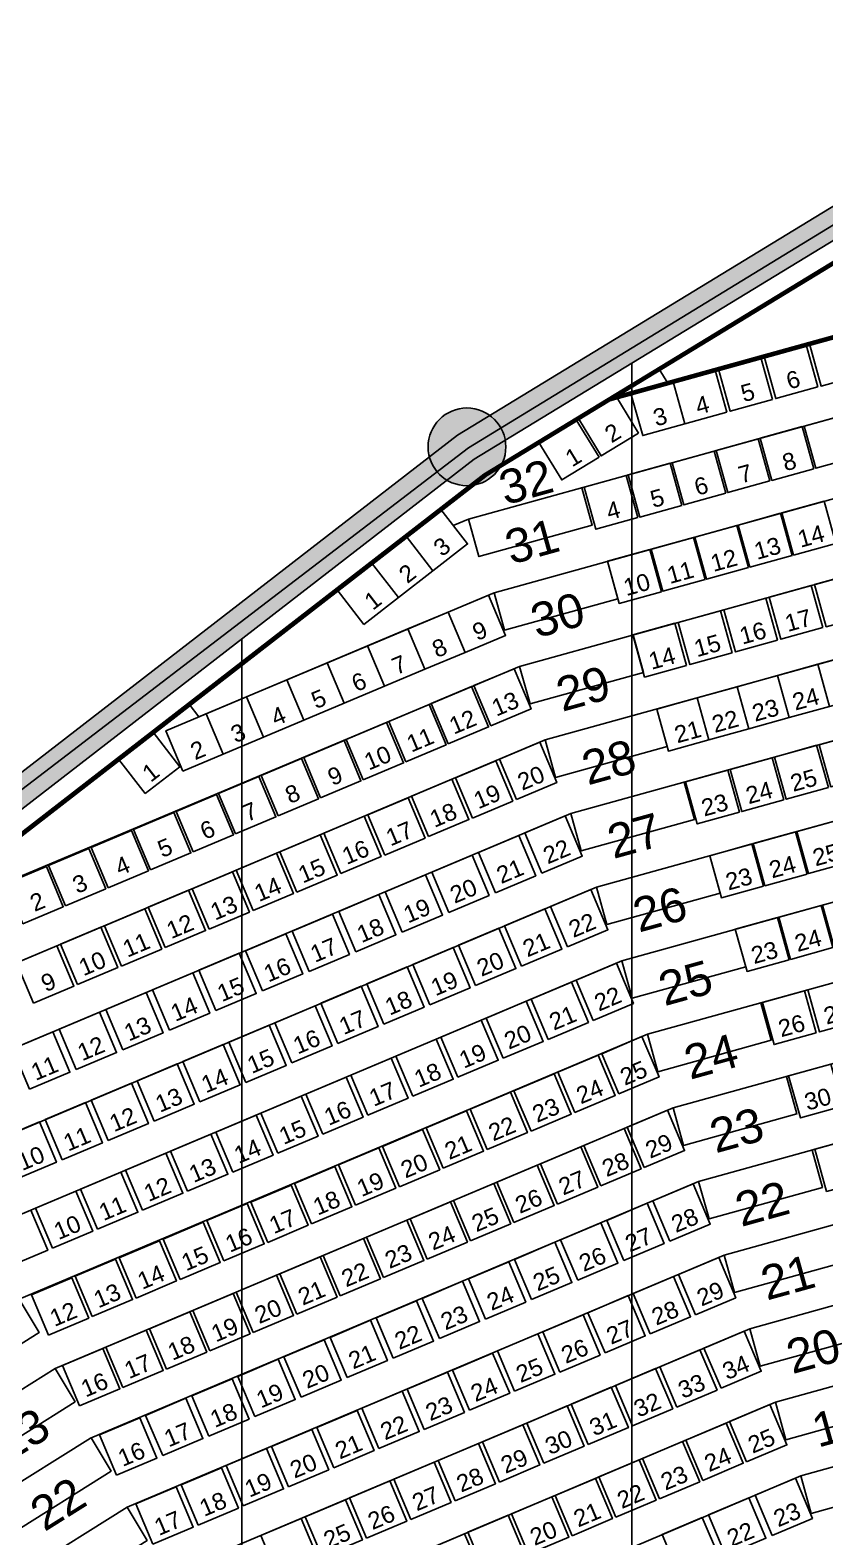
# Model space of a CAD drawing. Header units: millimetres. Extents: x -76108 to 202332, y 27411 to 140378.
# Drawn here: x 82449 to 90624, y 116205 to 131708 of the extents above; entities that cross this region are included whole.
import ezdxf
from ezdxf.enums import TextEntityAlignment as Align

# ---------------------------------------------------------------- set-up
doc = ezdxf.new("R2010")
doc.units = ezdxf.units.MM
doc.header["$LTSCALE"] = 100
for name, color, linetype in [('_insida yttervägg arena', 6, 'CONTINUOUS'), ('A-3312-EA-', 7, 'CONTINUOUS'), ('A-3312-FYLL', 7, 'CONTINUOUS'), ('A-3320-EA-', 3, 'CONTINUOUS'), ('A-3320-FYLL', 3, 'CONTINUOUS'), ('C-RADER', 252, 'CONTINUOUS'), ('C-RADNUMMER', 4, 'CONTINUOUS'), ('C-STOLAR', 1, 'CONTINUOUS'), ('C-STOLNUMMER', 7, 'CONTINUOUS'), ('C-TRAPPA', 254, 'CONTINUOUS'), ('G-STOLAR_TELE_2', 3, 'CONTINUOUS'), ('LINOR_HÄNG', 40, 'CONTINUOUS')]:
    doc.layers.add(name, color=color, linetype=linetype)
doc.layers.add('SEKTIONER', color=4, linetype='CONTINUOUS', lineweight=70)
doc.styles.add('ARIAL', font='arial.ttf')

# ---------------------------------------------------------------- blocks, each defined once
blk = doc.blocks.new('*U31')
at = {"layer": 'G-STOLAR_TELE_2'}
blk.add_circle((0, 0), 400, dxfattribs=at)

msp = doc.modelspace()

# ---------------------------------------------------------------- hatches: boundary and pattern name
at = {"layer": 'A-3312-FYLL'}
msp.add_hatch(color=256, dxfattribs=at).paths.add_polyline_path([(122475.6, 138108.9), (118752.6, 138108.9), (115029.6, 138108.9), (107672.7, 136974.1), (100547, 134829), (93531.7, 131615.3), (86845.2, 127542.4), (80332, 122511.2), (76121.3, 118536.8), (76355.9, 118345.7), (80475.7, 122234.3), (87014.8, 127294.4), (93672.7, 131349.9), (100653.2, 134547.7), (107739.1, 136680.8), (107924.6, 136709.4), (115052.6, 137808.9), (118752.6, 137808.9), (122452.6, 137808.9), (129766.1, 136680.8), (136852, 134547.7), (143832.5, 131349.9), (150490.4, 127294.4), (157029.5, 122234.3), (161149.3, 118345.7), (161383.9, 118536.8), (157173.2, 122511.2), (150660, 127542.4), (143973.5, 131615.3), (136958.2, 134829), (129832.5, 136974.1)])
at = {"layer": 'A-3320-FYLL'}
msp.add_hatch(color=256, dxfattribs=at).paths.add_polyline_path([(87342, 127420.3, 1), (86542, 127420.3, 1)])

# ---------------------------------------------------------------- linework, layer by layer
at = {"layer": '_insida yttervägg arena', "color": 9}
msp.add_lwpolyline([(74557, 113491), (77541.2, 117380.2), (76272.7, 118453.5), (80813.5, 122711.6), (86959.7, 127411.5), (93832, 131612.2), (100713.1, 134688.2), (107535.6, 136865.9), (114968.5, 137946.5), (122659.7, 137967.8), (130049.6, 136760.8), (136914.6, 134715.8), (144135, 131340.6), (150884.1, 127310.9)], dxfattribs=at)
at = {"layer": 'A-3312-EA-'}
for p, q in [((86844.5, 127541.9), (93531.7, 131615.3)), ((93672.7, 131349.9), (87014.8, 127294.4)), ((80280.5, 122462.6), (86844.5, 127541.9)), ((87014.8, 127294.4), (80475.7, 122234.3))]:
    msp.add_line(p, q, dxfattribs=at)
at = {"layer": 'C-RADER'}
for p, q in [((93766.7, 131173), (87127.9, 127129.1)), ((89008.9, 128075.5), (93728.6, 129384.9)), ((86958.3, 126676.4), (93901.8, 128602.8)), ((87221.4, 125919.1), (94075.1, 127820.6)), ((87127.9, 127129.1), (83849.7, 124589.4)), ((87484.4, 125161.9), (94248.3, 127038.5)), ((86801.6, 126610.5), (86958.3, 126676.4)), ((87747.5, 124404.7), (94421.5, 126256.3)), ((84184.8, 124642.3), (87221.4, 125919.1)), ((88010.5, 123647.4), (94594.8, 125474.2)), ((81742.2, 122747.4), (87484.4, 125161.9)), ((80571.6, 122049.8), (84085.6, 124772.2)), ((84184.8, 124642.3), (84085.6, 124772.2)), ((88273.6, 122890.2), (94768, 124692)), ((80857.6, 121499), (87747.5, 124404.7)), ((88536.6, 122133), (94941.3, 123909.9)), ((81227.5, 120786.7), (88010.5, 123647.4)), ((88799.7, 121375.7), (95114.5, 123127.7)), ((81597.5, 120074.4), (88273.6, 122890.2)), ((89062.7, 120618.5), (95287.8, 122345.6)), ((81967.4, 119362.1), (88536.6, 122133)), ((89325.7, 119861.2), (95461, 121563.4)), ((82337.3, 118649.8), (88799.7, 121375.7)), ((89588.8, 119104), (95634.3, 120781.3)), ((82707.2, 117937.6), (89062.7, 120618.5)), ((89851.8, 118346.8), (95807.5, 119999.1)), ((83071.4, 117221.7), (89325.7, 119861.2)), ((83448.1, 116510.7), (89588.8, 119104)), ((90114.9, 117589.5), (95980.7, 119217)), ((83818.7, 115797.1), (89851.8, 118346.8)), ((90377.9, 116832.3), (96154, 118434.8)), ((76478.1, 114036.2), (82707.2, 117937.6)), ((84189.3, 115083.5), (90114.9, 117589.5)), ((76971.9, 113401.5), (83071.4, 117221.7)), ((84559.9, 114369.9), (90377.9, 116832.3)), ((77465.6, 112766.9), (83448.1, 116510.7))]:
    msp.add_line(p, q, dxfattribs=at)
at = {"layer": 'C-RADNUMMER'}
msp.add_line((89008.9, 128075.5), (88920.4, 128220.9), dxfattribs=at)
at = {"layer": 'C-STOLAR'}
for points in [[(91019.4, 128166.3), (90585.8, 128046), (90465.5, 128479.6), (90899.1, 128599.9)], [(90552.1, 128036.7), (90118.4, 127916.4), (89998.1, 128350), (90431.7, 128470.3)], [(90084.7, 127907), (89651.1, 127786.7), (89530.8, 128220.3), (89964.4, 128340.6)], [(89183.7, 127657), (88750.1, 127536.7), (88629.8, 127970.3), (89063.4, 128090.6)], [(89617.4, 127777.3), (89183.7, 127657), (89063.4, 128090.6), (89497.1, 128211)], [(88706.8, 127562), (88322.5, 127327.8), (88088.4, 127712.1), (88472.7, 127946.3)], [(90965.2, 127321.1), (90531.6, 127200.8), (90411.3, 127634.4), (90844.9, 127754.7)], [(88301.1, 127314.8), (87916.8, 127080.6), (87682.7, 127464.9), (88067, 127699.1)], [(90512.3, 127195.4), (90078.7, 127075.1), (89958.4, 127508.7), (90392, 127629)], [(90059.4, 127069.8), (89625.8, 126949.5), (89505.5, 127383.1), (89939.1, 127503.4)], [(89606.6, 126944.1), (89172.9, 126823.8), (89052.6, 127257.4), (89486.3, 127377.7)], [(89153.7, 126818.5), (88720, 126698.2), (88599.7, 127131.8), (89033.4, 127252.1)], [(88700.8, 126692.8), (88267.2, 126572.5), (88146.8, 127006.1), (88580.5, 127126.4)], [(90735.7, 126427.2), (90302.1, 126306.9), (90181.8, 126740.5), (90615.4, 126860.8)], [(86592.8, 126145.3), (86948.5, 126420.9), (86672.9, 126776.6), (86317.2, 126501)], [(90287.6, 126302.9), (89854, 126182.5), (89733.7, 126616.2), (90167.3, 126736.5)], [(89839.5, 126178.5), (89405.9, 126058.2), (89285.6, 126491.9), (89719.2, 126612.2)], [(86237, 125869.7), (86592.8, 126145.3), (86317.2, 126501), (85961.4, 126225.4)], [(88943.4, 125929.9), (88509.8, 125809.6), (88389.5, 126243.2), (88823.1, 126363.5)], [(89391.5, 126054.2), (88957.8, 125933.9), (88837.5, 126367.5), (89271.2, 126487.8)], [(85881.3, 125594.1), (86237, 125869.7), (85961.4, 126225.4), (85605.7, 125949.8)], [(91071.8, 125690.2), (90638.2, 125569.9), (90517.9, 126003.5), (90951.5, 126123.8)], [(86924.3, 125306), (87339.1, 125480.4), (87164.7, 125895.2), (86749.9, 125720.8)], [(90604.4, 125560.5), (90170.8, 125440.2), (90050.5, 125873.8), (90484.1, 125994.2)], [(89669.7, 125301.2), (89236.1, 125180.9), (89115.8, 125614.5), (89549.4, 125734.8)], [(90137.1, 125430.9), (89703.5, 125310.6), (89583.2, 125744.2), (90016.8, 125864.5)], [(86509.5, 125131.6), (86924.3, 125306), (86749.9, 125720.8), (86335.1, 125546.4)], [(89202.4, 125171.5), (88768.8, 125051.2), (88648.5, 125484.9), (89082.1, 125605.2)], [(86094.6, 124957.2), (86509.5, 125131.6), (86335.1, 125546.4), (85920.2, 125372)], [(85679.8, 124782.7), (86094.6, 124957.2), (85920.2, 125372), (85505.4, 125197.6)], [(91086.6, 124864.1), (90672.3, 124749.1), (90552, 125182.8), (90966.3, 125297.7)], [(85265, 124608.3), (85679.8, 124782.7), (85505.4, 125197.6), (85090.6, 125023.2)], [(87187.3, 124548.7), (87602.2, 124723.2), (87427.8, 125138), (87012.9, 124963.6)], [(90672.3, 124749.1), (90257.9, 124634.2), (90137.6, 125067.8), (90552, 125182.8)], [(84850.2, 124433.9), (85265, 124608.3), (85090.6, 125023.2), (84675.8, 124848.7)], [(90257.9, 124634.2), (89843.6, 124519.2), (89723.3, 124952.8), (90137.6, 125067.8)], [(84435.3, 124259.5), (84850.2, 124433.9), (84675.8, 124848.7), (84260.9, 124674.3)], [(86749.9, 124363.7), (87164.7, 124538.1), (86990.3, 124953), (86575.4, 124778.5)], [(89429.2, 124404.3), (89014.9, 124289.3), (88894.6, 124722.9), (89308.9, 124837.9)], [(89843.6, 124519.2), (89429.2, 124404.3), (89308.9, 124837.9), (89723.3, 124952.8)], [(84020.5, 124085.1), (84435.3, 124259.5), (84260.9, 124674.3), (83846.1, 124499.9)], [(86312.4, 124178.7), (86727.2, 124353.1), (86552.8, 124767.9), (86138, 124593.5)], [(85874.9, 123993.7), (86289.7, 124168.1), (86115.3, 124582.9), (85700.5, 124408.5)], [(83632.9, 123852.2), (83988.6, 124127.8), (83713, 124483.5), (83357.3, 124207.9)], [(85437.4, 123808.6), (85852.2, 123983), (85677.8, 124397.9), (85263, 124223.5)], [(87451, 123791.2), (87865.7, 123966.1), (87690.8, 124380.7), (87276.2, 124205.9)], [(90660.1, 123915.5), (90226.5, 123795.2), (90106.2, 124228.9), (90539.8, 124349.2)], [(91117.8, 124042.5), (90684.2, 123922.2), (90563.9, 124355.8), (90997.5, 124476.1)], [(84999.9, 123623.6), (85414.8, 123798), (85240.3, 124212.8), (84825.5, 124038.4)], [(86999.5, 123600.8), (87414.2, 123775.7), (87239.3, 124190.3), (86824.7, 124015.5)], [(90202.4, 123788.6), (89768.8, 123668.2), (89648.5, 124101.9), (90082.1, 124222.2)], [(89744.7, 123661.6), (89311.1, 123541.3), (89190.8, 123974.9), (89624.4, 124095.2)], [(84562.4, 123438.6), (84977.3, 123613), (84802.9, 124027.8), (84388, 123853.4)], [(86548, 123410.4), (86962.7, 123585.3), (86787.8, 123999.9), (86373.2, 123825.1)], [(84125, 123253.5), (84539.8, 123428), (84365.4, 123842.8), (83950.6, 123668.4)], [(86096.5, 123220), (86511.2, 123394.9), (86336.3, 123809.5), (85921.7, 123634.7)], [(83687.5, 123068.5), (84102.3, 123242.9), (83927.9, 123657.8), (83513.1, 123483.3)], [(85645.1, 123029.6), (86059.7, 123204.5), (85884.8, 123619.1), (85470.2, 123444.2)], [(87714.1, 123034), (88128.7, 123208.9), (87953.8, 123623.5), (87539.2, 123448.6)], [(90890, 123149.1), (90456.4, 123028.8), (90336.1, 123462.4), (90769.7, 123582.7)], [(83250, 122883.5), (83664.8, 123057.9), (83490.4, 123472.7), (83075.6, 123298.3)], [(85193.6, 122839.2), (85608.2, 123014.1), (85433.3, 123428.7), (85018.7, 123253.8)], [(87235, 122831.9), (87649.6, 123006.8), (87474.7, 123421.4), (87060.1, 123246.6)], [(90441.9, 123024.8), (90008.3, 122904.5), (89888, 123338.1), (90321.6, 123458.4)], [(82812.5, 122698.5), (83227.4, 122872.9), (83052.9, 123287.7), (82638.1, 123113.3)], [(89993.9, 122900.5), (89560.2, 122780.2), (89439.9, 123213.8), (89873.5, 123334.1)], [(82375, 122513.4), (82789.9, 122687.8), (82615.5, 123102.7), (82200.6, 122928.3)], [(84742.1, 122648.8), (85156.7, 122823.7), (84981.9, 123238.3), (84567.2, 123063.4)], [(86755.8, 122629.9), (87170.5, 122804.7), (86995.6, 123219.4), (86581, 123044.5)], [(84290.6, 122458.4), (84705.2, 122633.2), (84530.4, 123047.9), (84115.7, 122873)], [(86276.7, 122427.8), (86691.3, 122602.6), (86516.5, 123017.3), (86101.8, 122842.4)], [(83839.1, 122268), (84253.7, 122442.8), (84078.9, 122857.5), (83664.2, 122682.6)], [(85797.6, 122225.7), (86212.2, 122400.6), (86037.3, 122815.2), (85622.7, 122640.3)], [(87977.1, 122276.8), (88391.8, 122451.6), (88216.9, 122866.3), (87802.3, 122691.4)], [(91153.1, 122391.9), (90719.4, 122271.6), (90599.1, 122705.2), (91032.7, 122825.5)], [(83387.6, 122077.6), (83802.2, 122252.4), (83627.4, 122667.1), (83212.7, 122492.2)], [(87504.5, 122077.4), (87919.1, 122252.3), (87744.2, 122666.9), (87329.6, 122492)], [(90705, 122267.6), (90271.4, 122147.2), (90151.1, 122580.9), (90584.7, 122701.2)], [(85318.4, 122023.6), (85733.1, 122198.5), (85558.2, 122613.1), (85143.6, 122438.3)], [(90256.9, 122143.2), (89823.3, 122022.9), (89703, 122456.6), (90136.6, 122576.9)], [(82936.1, 121887.2), (83350.7, 122062), (83175.9, 122476.7), (82761.2, 122301.8)], [(84839.3, 121821.6), (85253.9, 121996.4), (85079.1, 122411.1), (84664.4, 122236.2)], [(87031.8, 121878), (87446.4, 122052.9), (87271.5, 122467.5), (86856.9, 122292.7)], [(82484.6, 121696.7), (82899.3, 121871.6), (82724.4, 122286.2), (82309.8, 122111.4)], [(84360.2, 121619.5), (84774.8, 121794.3), (84599.9, 122209), (84185.3, 122034.1)], [(86559.1, 121678.7), (86973.7, 121853.6), (86798.9, 122268.2), (86384.2, 122093.3)], [(86086.4, 121479.3), (86501.1, 121654.2), (86326.2, 122068.8), (85911.5, 121894)], [(88240.2, 121519.5), (88654.8, 121694.4), (88479.9, 122109), (88065.3, 121934.1)], [(83881, 121417.4), (84295.7, 121592.3), (84120.8, 122006.9), (83706.2, 121832)], [(85613.7, 121280), (86028.4, 121454.8), (85853.5, 121869.5), (85438.9, 121694.6)], [(87776.7, 121324), (88191.4, 121498.9), (88016.5, 121913.5), (87601.9, 121738.7)], [(91003.3, 121520.1), (90569.7, 121399.8), (90449.4, 121833.4), (90883, 121953.7)], [(83401.9, 121215.3), (83816.5, 121390.2), (83641.7, 121804.8), (83227, 121630)], [(87313.3, 121128.6), (87727.9, 121303.4), (87553, 121718.1), (87138.4, 121543.2)], [(90536, 121390.4), (90102.3, 121270.1), (89982, 121703.8), (90415.7, 121824.1)], [(82922.8, 121013.3), (83337.4, 121188.1), (83162.5, 121602.8), (82747.9, 121427.9)], [(85141.1, 121080.6), (85555.7, 121255.5), (85380.8, 121670.1), (84966.2, 121495.2)], [(82443.6, 120811.2), (82858.3, 120986), (82683.4, 121400.7), (82268.8, 121225.8)], [(84668.4, 120881.2), (85083, 121056.1), (84908.1, 121470.7), (84493.5, 121295.9)], [(86849.8, 120933.1), (87264.4, 121108), (87089.6, 121522.6), (86674.9, 121347.7)], [(84195.7, 120681.9), (84610.3, 120856.8), (84435.5, 121271.4), (84020.8, 121096.5)], [(86386.3, 120737.6), (86801, 120912.5), (86626.1, 121327.1), (86211.5, 121152.2)], [(88503.8, 120762), (88918.3, 120937.3), (88743, 121351.8), (88328.5, 121176.5)], [(85922.9, 120542.1), (86337.5, 120717), (86162.6, 121131.6), (85748, 120956.7)], [(88052.5, 120571.2), (88467, 120746.5), (88291.7, 121160.9), (87877.2, 120985.6)], [(83723, 120482.5), (84137.7, 120657.4), (83962.8, 121072), (83548.2, 120897.2)], [(85459.4, 120346.6), (85874.1, 120521.5), (85699.2, 120936.1), (85284.5, 120761.3)], [(87601.2, 120380.3), (88015.7, 120555.6), (87840.4, 120970), (87425.9, 120794.7)], [(90805.6, 120635), (90372, 120514.7), (90251.6, 120948.3), (90685.3, 121068.6)], [(83250.4, 120283.2), (83665, 120458), (83490.1, 120872.7), (83075.5, 120697.8)], [(87149.9, 120189.4), (87564.4, 120364.7), (87389.1, 120779.2), (86974.7, 120603.9)], [(82777.7, 120083.8), (83192.3, 120258.7), (83017.4, 120673.3), (82602.8, 120498.4)], [(84996, 120151.1), (85410.6, 120326), (85235.7, 120740.7), (84821.1, 120565.8)], [(82305, 119884.5), (82719.6, 120059.3), (82544.8, 120474), (82130.1, 120299.1)], [(84532.5, 119955.7), (84947.1, 120130.5), (84772.3, 120545.2), (84357.6, 120370.3)], [(86698.7, 119998.5), (87113.1, 120173.8), (86937.8, 120588.3), (86523.4, 120413)], [(88766.3, 120005), (89180.9, 120179.9), (89006, 120594.5), (88591.4, 120419.7)], [(84069, 119760.2), (84483.7, 119935.1), (84308.8, 120349.7), (83894.2, 120174.8)], [(86247.4, 119807.7), (86661.8, 119982.9), (86486.5, 120397.4), (86072.1, 120222.1)], [(88319.4, 119816.5), (88734.1, 119991.4), (88559.2, 120406), (88144.5, 120231.2)], [(91075.2, 119879.6), (90641.6, 119759.3), (90521.2, 120192.9), (90954.9, 120313.2)], [(83605.6, 119564.7), (84020.2, 119739.6), (83845.3, 120154.2), (83430.7, 119979.3)], [(85796.1, 119616.8), (86210.5, 119792.1), (86035.2, 120206.5), (85620.8, 120031.2)], [(87872.6, 119628), (88287.2, 119802.9), (88112.3, 120217.6), (87697.7, 120042.7)], [(85344.8, 119425.9), (85759.2, 119601.2), (85583.9, 120015.6), (85169.5, 119840.4)], [(87425.7, 119439.5), (87840.3, 119614.4), (87665.4, 120029.1), (87250.8, 119854.2)], [(83142.1, 119369.2), (83556.8, 119544.1), (83381.9, 119958.7), (82967.2, 119783.9)], [(82678.7, 119173.7), (83093.3, 119348.6), (82918.4, 119763.2), (82503.8, 119588.4)], [(84893.5, 119235), (85307.9, 119410.3), (85132.6, 119824.8), (84718.2, 119649.5)], [(86978.8, 119251), (87393.4, 119425.9), (87218.6, 119840.6), (86803.9, 119665.7)], [(89029.9, 119247.6), (89444.4, 119422.9), (89269.1, 119837.3), (88854.6, 119662)], [(82215.2, 118978.3), (82629.8, 119153.1), (82455, 119567.8), (82040.3, 119392.9)], [(84442.2, 119044.1), (84856.6, 119219.4), (84681.4, 119633.9), (84266.9, 119458.6)], [(86532, 119062.5), (86946.6, 119237.4), (86771.7, 119652.1), (86357.1, 119477.2)], [(88555.6, 119046.9), (88970.1, 119222.2), (88794.8, 119636.7), (88380.3, 119461.4)], [(83990.9, 118853.3), (84405.3, 119028.6), (84230.1, 119443), (83815.6, 119267.7)], [(86085.1, 118874), (86499.7, 119048.9), (86324.8, 119463.6), (85910.2, 119288.7)], [(88081.3, 118846.3), (88495.7, 119021.6), (88320.5, 119436.1), (87906, 119260.8)], [(83539.6, 118662.4), (83954.1, 118837.7), (83778.8, 119252.1), (83364.3, 119076.8)], [(85638.2, 118685.5), (86052.8, 118860.4), (85877.9, 119275.1), (85463.3, 119100.2)], [(87607, 118645.7), (88021.4, 118821), (87846.1, 119235.5), (87431.7, 119060.2)], [(85191.3, 118497), (85606, 118671.9), (85431.1, 119086.6), (85016.5, 118911.7)], [(89293, 118490.3), (89707.4, 118665.6), (89532.1, 119080.1), (89117.7, 118904.8)], [(83088.3, 118471.5), (83502.8, 118646.8), (83327.5, 119061.3), (82913, 118886)], [(87132.6, 118445.1), (87547.1, 118620.4), (87371.8, 119034.8), (86957.4, 118859.6)], [(82637, 118280.6), (83051.5, 118455.9), (82876.2, 118870.4), (82461.7, 118695.1)], [(84744.5, 118308.5), (85159.1, 118483.4), (84984.2, 118898.1), (84569.6, 118723.2)], [(86658.3, 118244.5), (87072.8, 118419.8), (86897.5, 118834.2), (86483, 118658.9)], [(88827.9, 118293.6), (89242.3, 118468.9), (89067, 118883.4), (88652.6, 118708.1)], [(84297.6, 118120), (84712.2, 118294.9), (84537.3, 118709.6), (84122.7, 118534.7)], [(86184, 118043.9), (86598.5, 118219.2), (86423.2, 118633.6), (86008.7, 118458.3)], [(88362.8, 118096.9), (88777.2, 118272.2), (88601.9, 118686.6), (88187.5, 118511.3)], [(83850.7, 117931.5), (84265.4, 118106.4), (84090.5, 118521.1), (83675.8, 118346.2)], [(87897.6, 117900.2), (88312.1, 118075.5), (88136.8, 118489.9), (87722.4, 118314.6)], [(83403.9, 117743), (83818.5, 117917.9), (83643.6, 118332.6), (83229, 118157.7)], [(85709.7, 117843.3), (86124.1, 118018.5), (85948.9, 118433), (85534.4, 118257.7)], [(87432.5, 117703.4), (87847, 117878.7), (87671.7, 118293.2), (87257.2, 118117.9)], [(89556, 117733.1), (89970.5, 117908.4), (89795.2, 118322.8), (89380.7, 118147.5)], [(82957, 117554.5), (83371.6, 117729.4), (83196.7, 118144.1), (82782.1, 117969.2)], [(85235.4, 117642.6), (85649.8, 117817.9), (85474.5, 118232.4), (85060.1, 118057.1)], [(84761.1, 117442), (85175.5, 117617.3), (85000.2, 118031.8), (84585.8, 117856.5)], [(86967.4, 117506.7), (87381.9, 117682), (87206.6, 118096.5), (86792.1, 117921.2)], [(89100.1, 117540.3), (89514.6, 117715.6), (89339.3, 118130), (88924.8, 117954.7)], [(84286.7, 117241.4), (84701.2, 117416.7), (84525.9, 117831.1), (84111.4, 117655.9)], [(86502.3, 117310), (86916.8, 117485.3), (86741.5, 117899.7), (86327, 117724.5)], [(88644.2, 117347.4), (89058.7, 117522.7), (88883.4, 117937.2), (88468.9, 117761.9)], [(86037.2, 117113.3), (86451.7, 117288.6), (86276.4, 117703), (85861.9, 117527.7)], [(88188.3, 117154.6), (88602.8, 117329.9), (88427.5, 117744.4), (88013, 117569.1)], [(83812.4, 117040.8), (84226.9, 117216.1), (84051.6, 117630.5), (83637.1, 117455.2)], [(87732.4, 116961.8), (88146.9, 117137.1), (87971.6, 117551.5), (87557.1, 117376.2)], [(89819.1, 116975.9), (90233.5, 117151.1), (90058.2, 117565.6), (89643.8, 117390.3)], [(83338.1, 116840.2), (83752.6, 117015.5), (83577.3, 117429.9), (83162.8, 117254.6)], [(85572.1, 116916.6), (85986.6, 117091.9), (85811.3, 117506.3), (85396.8, 117331)], [(89370.5, 116786.1), (89785, 116961.4), (89609.7, 117375.9), (89195.2, 117200.6)], [(85107, 116719.8), (85521.4, 116895.1), (85346.2, 117309.6), (84931.7, 117134.3)], [(87276.5, 116769), (87691, 116944.3), (87515.7, 117358.7), (87101.2, 117183.4)], [(84641.9, 116523.1), (85056.3, 116698.4), (84881, 117112.9), (84466.6, 116937.6)], [(86820.6, 116576.1), (87235.1, 116751.4), (87059.8, 117165.9), (86645.3, 116990.6)], [(88922, 116596.4), (89336.5, 116771.7), (89161.2, 117186.2), (88746.7, 117010.9)], [(84176.8, 116326.4), (84591.2, 116501.7), (84415.9, 116916.1), (84001.5, 116740.9)], [(86364.7, 116383.3), (86779.2, 116558.6), (86603.9, 116973.1), (86189.4, 116797.8)], [(88473.5, 116406.7), (88887.9, 116582), (88712.6, 116996.5), (88298.2, 116821.2)], [(85908.8, 116190.5), (86323.3, 116365.8), (86148, 116780.2), (85733.5, 116604.9)], [(88024.9, 116217), (88439.4, 116392.3), (88264.1, 116806.8), (87849.7, 116631.5)], [(90082.1, 116218.6), (90496.6, 116393.9), (90321.3, 116808.4), (89906.8, 116633.1)], [(83711.7, 116129.7), (84126.1, 116305), (83950.8, 116719.4), (83536.4, 116544.1)], [(85452.9, 115997.7), (85867.4, 116173), (85692.1, 116587.4), (85277.6, 116412.1)], [(87576.4, 116027.3), (87990.9, 116202.6), (87815.6, 116617.1), (87401.1, 116441.8)], [(89603.2, 116016), (90017.6, 116191.3), (89842.4, 116605.8), (89427.9, 116430.5)], [(84997, 115804.8), (85411.5, 115980.1), (85236.2, 116394.6), (84821.7, 116219.3)], [(87127.9, 115837.6), (87542.3, 116012.9), (87367, 116427.3), (86952.6, 116252.1)], [(89124.3, 115813.5), (89538.7, 115988.8), (89363.4, 116403.2), (88949, 116227.9)], [(86679.4, 115647.9), (87093.8, 115823.2), (86918.5, 116237.6), (86504.1, 116062.3)]]:
    msp.add_lwpolyline(points, close=True, dxfattribs=at)
at = {"layer": 'C-TRAPPA'}
for points in [[(88124.7, 127000), (88231.6, 126614.5), (87065.3, 126290.9), (86958.3, 126676.4)], [(88387.7, 126242.7), (88494.7, 125857.3), (87328.3, 125533.7), (87221.4, 125919.1)], [(88650.8, 125485.5), (88757.7, 125100.1), (87591.3, 124776.5), (87484.4, 125161.9)], [(88894.6, 124722.9), (89001.5, 124337.5), (87854.4, 124019.2), (87747.5, 124404.7)], [(89176.9, 123971), (89283.8, 123585.6), (88117.4, 123262), (88010.5, 123647.4)], [(89439.9, 123213.8), (89546.9, 122828.4), (88380.5, 122504.8), (88273.6, 122890.2)], [(89703, 122456.6), (89809.9, 122071.1), (88643.5, 121747.5), (88536.6, 122133)], [(89966, 121699.3), (90073, 121313.9), (88906.6, 120990.3), (88799.7, 121375.7)], [(90229.1, 120942.1), (90336, 120556.6), (89169.6, 120233), (89062.7, 120618.5)], [(90492.1, 120184.8), (90599.1, 119799.4), (89432.7, 119475.8), (89325.7, 119861.2)], [(90755.2, 119427.6), (90862.1, 119042.2), (89695.7, 118718.6), (89588.8, 119104)], [(82337.3, 118649.8), (82540.4, 118306.8), (81515.4, 117663.1), (81302.6, 118001.8)], [(91018.2, 118670.4), (91125.2, 118284.9), (89958.8, 117961.3), (89851.8, 118346.8)], [(82707.2, 117937.6), (82910.3, 117594.5), (81885.3, 116950.8), (81672.5, 117289.6)], [(91281.3, 117913.1), (91388.2, 117527.7), (90221.8, 117204.1), (90114.9, 117589.5)], [(83077.6, 117224.3), (83280.7, 116881.3), (82255.7, 116237.6), (82042.9, 116576.3)], [(91544.3, 117155.9), (91651.2, 116770.4), (90484.9, 116446.8), (90377.9, 116832.3)], [(83448.1, 116510.7), (83651.3, 116167.7), (82626.3, 115524), (82413.5, 115862.7)]]:
    msp.add_lwpolyline(points, dxfattribs=at)
at = {"layer": 'LINOR_HÄNG'}
for p, q in [((88640.1, 128284.4), (88640.1, 39915.6)), ((84625.1, 125445.2), (84625.1, 42754.8))]:
    msp.add_line(p, q, dxfattribs=at)
at = {"layer": 'SEKTIONER'}
msp.add_line((93972.4, 129452.6), (88407.9, 127908.8), dxfattribs=at)
msp.add_lwpolyline([(76512.3, 118218.3), (80571.6, 122049.8), (87127.9, 127129.1), (93766.7, 131173), (100724, 134360.1), (107783.4, 136485.2), (107846.1, 136494.9)], dxfattribs=at)

# ---------------------------------------------------------------- block references
at = {"layer": 'A-3320-EA-'}
msp.add_blockref('*U31', (86942, 127420.3), dxfattribs=at)

# ---------------------------------------------------------------- texts
at = {"layer": 'C-RADNUMMER', "style": 'ARIAL'}
for s, rotation, p in [('32', 15.51581, (87334.3, 126818.4)), ('31', 15.51581, (87396, 126207.7)), ('30', 15.51581, (87659.1, 125450.5)), ('29', 15.51581, (87922.1, 124693.2)), ('28', 15.51581, (88185.2, 123936)), ('27', 15.51581, (88448.2, 123178.8)), ('26', 15.51581, (88711.3, 122421.5)), ('25', 15.51581, (88974.3, 121664.3)), ('24', 15.51581, (89237.4, 120907.1)), ('23', 15.51581, (89500.4, 120149.8)), ('22', 15.51581, (89763.5, 119392.6)), ('21', 15.51581, (90026.5, 118635.3)), ('20', 15.51581, (90289.5, 117878.1)), ('19', 15.51581, (90552.6, 117120.9)), ('23', 32.13795, (82226, 116965.7)), ('22', 32.13795, (82596.4, 116252.5))]:
    msp.add_text(s, height=350, rotation=rotation, dxfattribs=at).set_placement(p)
at = {"layer": 'C-STOLNUMMER', "style": 'ARIAL'}
for s, rotation, p in [('5', 15.50621, (89867.9, 127846.8)), ('6', 15.50621, (90335.2, 127976.5)), ('4', 15.50621, (89400.6, 127717.2)), ('3', 15.50621, (88966.9, 127596.9)), ('2', 31.35573, (88514.7, 127444.9)), ('1', 31.35573, (88109, 127197.7)), ('8', 15.50621, (90295.5, 127135.3)), ('7', 15.50621, (89842.6, 127009.6)), ('5', 15.50621, (88936.9, 126758.3)), ('6', 15.50621, (89389.7, 126884)), ('4', 15.50621, (88484, 126632.7)), ('14', 15.50621, (90518.9, 126367)), ('3', 37.76569, (86770.6, 126283.1)), ('12', 15.50621, (89622.7, 126118.4)), ('13', 15.50621, (90070.8, 126242.7)), ('2', 37.76569, (86414.9, 126007.5)), ('11', 15.50621, (89174.7, 125994.1)), ('10', 15.50621, (88726.6, 125869.8)), ('1', 37.76569, (86059.2, 125731.9)), ('17', 15.50621, (90387.6, 125500.4)), ('9', 22.80355, (87129.1, 125399.3)), ('16', 15.50621, (89920.3, 125370.7)), ('8', 22.80355, (86714.7, 125224)), ('15', 15.50621, (89452.9, 125241.1)), ('7', 22.80355, (86300.2, 125048.7)), ('14', 15.50621, (88985.6, 125111.4)), ('6', 22.80355, (85885.7, 124873.5)), ('5', 22.80355, (85471.3, 124698.2)), ('13', 22.80348, (87389.9, 124647.4)), ('23', 15.50621, (90050.7, 124576.7)), ('24', 15.50621, (90465.1, 124691.7)), ('4', 22.80355, (85056.8, 124522.9)), ('12', 22.80348, (86952.5, 124462.3)), ('22', 15.50621, (89636.4, 124461.7)), ('3', 22.80355, (84642.4, 124347.6)), ('11', 22.80348, (86515, 124277.3)), ('21', 15.50621, (89250.9, 124354.8)), ('2', 22.80355, (84227.9, 124172.3)), ('10', 22.80348, (86077.5, 124092.3)), ('1', 37.76569, (83774.7, 123962)), ('9', 22.80348, (85640, 123907.2)), ('20', 22.86598, (87655.6, 123885.2)), ('25', 15.50621, (90443.3, 123855.4)), ('8', 22.80348, (85202.5, 123722.2)), ('19', 22.86598, (87204.3, 123694.3)), ('24', 15.50621, (89985.6, 123728.4)), ('7', 22.80348, (84765.1, 123537.2)), ('18', 22.86598, (86753, 123503.4)), ('23', 15.50621, (89527.9, 123601.4)), ('6', 22.80348, (84327.6, 123352.2)), ('17', 22.86598, (86301.7, 123312.5)), ('5', 22.80348, (83890.1, 123167.1)), ('16', 22.86598, (85850.4, 123121.7)), ('22', 22.86697, (87918.7, 123127.7)), ('25', 15.50621, (90673.2, 123089)), ('4', 22.80348, (83452.6, 122982.1)), ('15', 22.86598, (85399.1, 122930.8)), ('21', 22.86697, (87439.8, 122925.2)), ('24', 15.50621, (90225.1, 122964.6)), ('3', 22.80348, (83015.1, 122797.1)), ('14', 22.86598, (84947.8, 122739.9)), ('20', 22.86697, (86960.9, 122722.6)), ('23', 15.50621, (89777, 122840.3)), ('2', 22.80348, (82577.6, 122612)), ('13', 22.86598, (84496.5, 122549.1)), ('19', 22.86697, (86482, 122520)), ('12', 22.86598, (84045.2, 122358.2)), ('18', 22.86697, (86003, 122317.5)), ('22', 22.86755, (88181.9, 122370.3)), ('11', 22.86598, (83593.9, 122167.3)), ('17', 22.86697, (85524.1, 122114.9)), ('21', 22.86755, (87709.4, 122170.5)), ('23', 15.50621, (90040.1, 122083.1)), ('24', 15.50621, (90488.2, 122207.4)), ('10', 22.86598, (83142.6, 121976.4)), ('20', 22.86755, (87236.9, 121970.7)), ('16', 22.86697, (85045.2, 121912.4)), ('19', 22.86755, (86764.4, 121770.8)), ('9', 22.86598, (82691.3, 121785.6)), ('15', 22.86697, (84566.3, 121709.8)), ('22', 22.86859, (88445, 121612.9)), ('14', 22.86697, (84087.3, 121507.3)), ('18', 22.86755, (86291.9, 121571)), ('27', 15.50621, (90786.5, 121460)), ('13', 22.86697, (83608.4, 121304.7)), ('17', 22.86755, (85819.5, 121371.2)), ('21', 22.86859, (87981.7, 121416.9)), ('26', 15.50621, (90319.2, 121330.3)), ('16', 22.86755, (85347, 121171.3)), ('20', 22.86859, (87518.5, 121221)), ('12', 22.86697, (83129.5, 121102.1)), ('19', 22.86859, (87055.2, 121025.1)), ('11', 22.86697, (82650.6, 120899.6)), ('15', 22.86755, (84874.5, 120971.5)), ('25', 22.92547, (88711.1, 120849.6)), ('14', 22.86755, (84402, 120771.7)), ('18', 22.86859, (86591.9, 120829.1)), ('13', 22.86755, (83929.5, 120571.8)), ('17', 22.86859, (86128.7, 120633.2)), ('24', 22.92547, (88259.8, 120658.7)), ('30', 15.50621, (90588.8, 120574.9)), ('12', 22.86755, (83457.1, 120372)), ('16', 22.86859, (85665.4, 120437.2)), ('23', 22.92547, (87808.5, 120467.9)), ('15', 22.86859, (85202.1, 120241.3)), ('22', 22.92547, (87357.2, 120277)), ('11', 22.86755, (82984.6, 120172.2)), ('21', 22.92547, (86905.9, 120086.1)), ('29', 22.87031, (88971.3, 120098)), ('10', 22.86755, (82512.1, 119972.4)), ('14', 22.86859, (84738.9, 120045.4)), ('28', 22.87031, (88524.6, 119909.1)), ('13', 22.86859, (84275.6, 119849.4)), ('20', 22.92547, (86454.6, 119895.3)), ('12', 22.86859, (83812.3, 119653.5)), ('19', 22.92547, (86003.3, 119704.4)), ('27', 22.87031, (88077.9, 119720.1)), ('11', 22.86859, (83349.1, 119457.6)), ('18', 22.92547, (85552, 119513.5)), ('26', 22.87031, (87631.2, 119531.2)), ('17', 22.92547, (85100.7, 119322.6)), ('25', 22.87031, (87184.5, 119342.3)), ('28', 22.92547, (89237.2, 119335.1)), ('10', 22.86859, (82885.8, 119261.6)), ('16', 22.92547, (84649.4, 119131.8)), ('24', 22.87031, (86737.8, 119153.4)), ('27', 22.92547, (88762.9, 119134.5)), ('15', 22.92547, (84198.1, 118940.9)), ('23', 22.87031, (86291.1, 118964.5)), ('26', 22.92547, (88288.5, 118933.9)), ('14', 22.92547, (83746.8, 118750)), ('22', 22.87031, (85844.5, 118775.5)), ('25', 22.92547, (87814.2, 118733.3)), ('13', 22.92547, (83295.5, 118559.2)), ('21', 22.87031, (85397.8, 118586.6)), ('24', 22.92547, (87339.9, 118532.7)), ('29', 22.92547, (89500.2, 118577.9)), ('12', 22.92547, (82844.2, 118368.3)), ('20', 22.87031, (84951.1, 118397.7)), ('28', 22.92547, (89035.1, 118381.2)), ('19', 22.87031, (84504.4, 118208.8)), ('23', 22.92547, (86865.6, 118332.1)), ('22', 22.92547, (86391.3, 118131.5)), ('27', 22.92547, (88570, 118184.5)), ('18', 22.87031, (84057.7, 118019.8)), ('21', 22.92547, (85916.9, 117930.9)), ('26', 22.92547, (88104.9, 117987.8)), ('17', 22.87031, (83611, 117830.9)), ('25', 22.92547, (87639.8, 117791)), ('34', 22.92547, (89763.3, 117820.7)), ('16', 22.87031, (83164.3, 117642)), ('20', 22.92547, (85442.6, 117730.3)), ('24', 22.92547, (87174.7, 117594.3)), ('33', 22.92547, (89307.4, 117627.8)), ('19', 22.92547, (84968.3, 117529.6)), ('32', 22.92547, (88851.5, 117435)), ('18', 22.92547, (84494, 117329)), ('23', 22.92547, (86709.6, 117397.6)), ('17', 22.92547, (84019.6, 117128.4)), ('22', 22.92547, (86244.5, 117200.9)), ('31', 22.92547, (88395.6, 117242.2)), ('21', 22.92547, (85779.3, 117004.2)), ('30', 22.92547, (87939.7, 117049.4)), ('25', 22.92547, (90026.3, 117063.4)), ('16', 22.92547, (83545.3, 116927.8)), ('20', 22.92547, (85314.2, 116807.5)), ('29', 22.92547, (87483.8, 116856.6)), ('24', 22.92547, (89577.8, 116873.7)), ('28', 22.92547, (87027.9, 116663.7)), ('23', 22.92547, (89129.3, 116684)), ('19', 22.92547, (84849.1, 116610.8)), ('22', 22.92547, (88680.7, 116494.3)), ('18', 22.92547, (84384, 116414)), ('27', 22.92547, (86572, 116470.9)), ('17', 22.92547, (83918.9, 116217.3)), ('26', 22.92547, (86116.1, 116278.1)), ('21', 22.92547, (88232.2, 116304.6)), ('23', 22.92547, (90289.4, 116306.2)), ('25', 22.92547, (85660.2, 116085.3)), ('20', 22.92547, (87783.7, 116114.9)), ('22', 22.92547, (89810.4, 116103.6))]:
    msp.add_text(s, height=175, rotation=rotation, dxfattribs=at).set_placement(p, align=Align.BOTTOM_CENTER)

doc.saveas('drawing.dxf')
